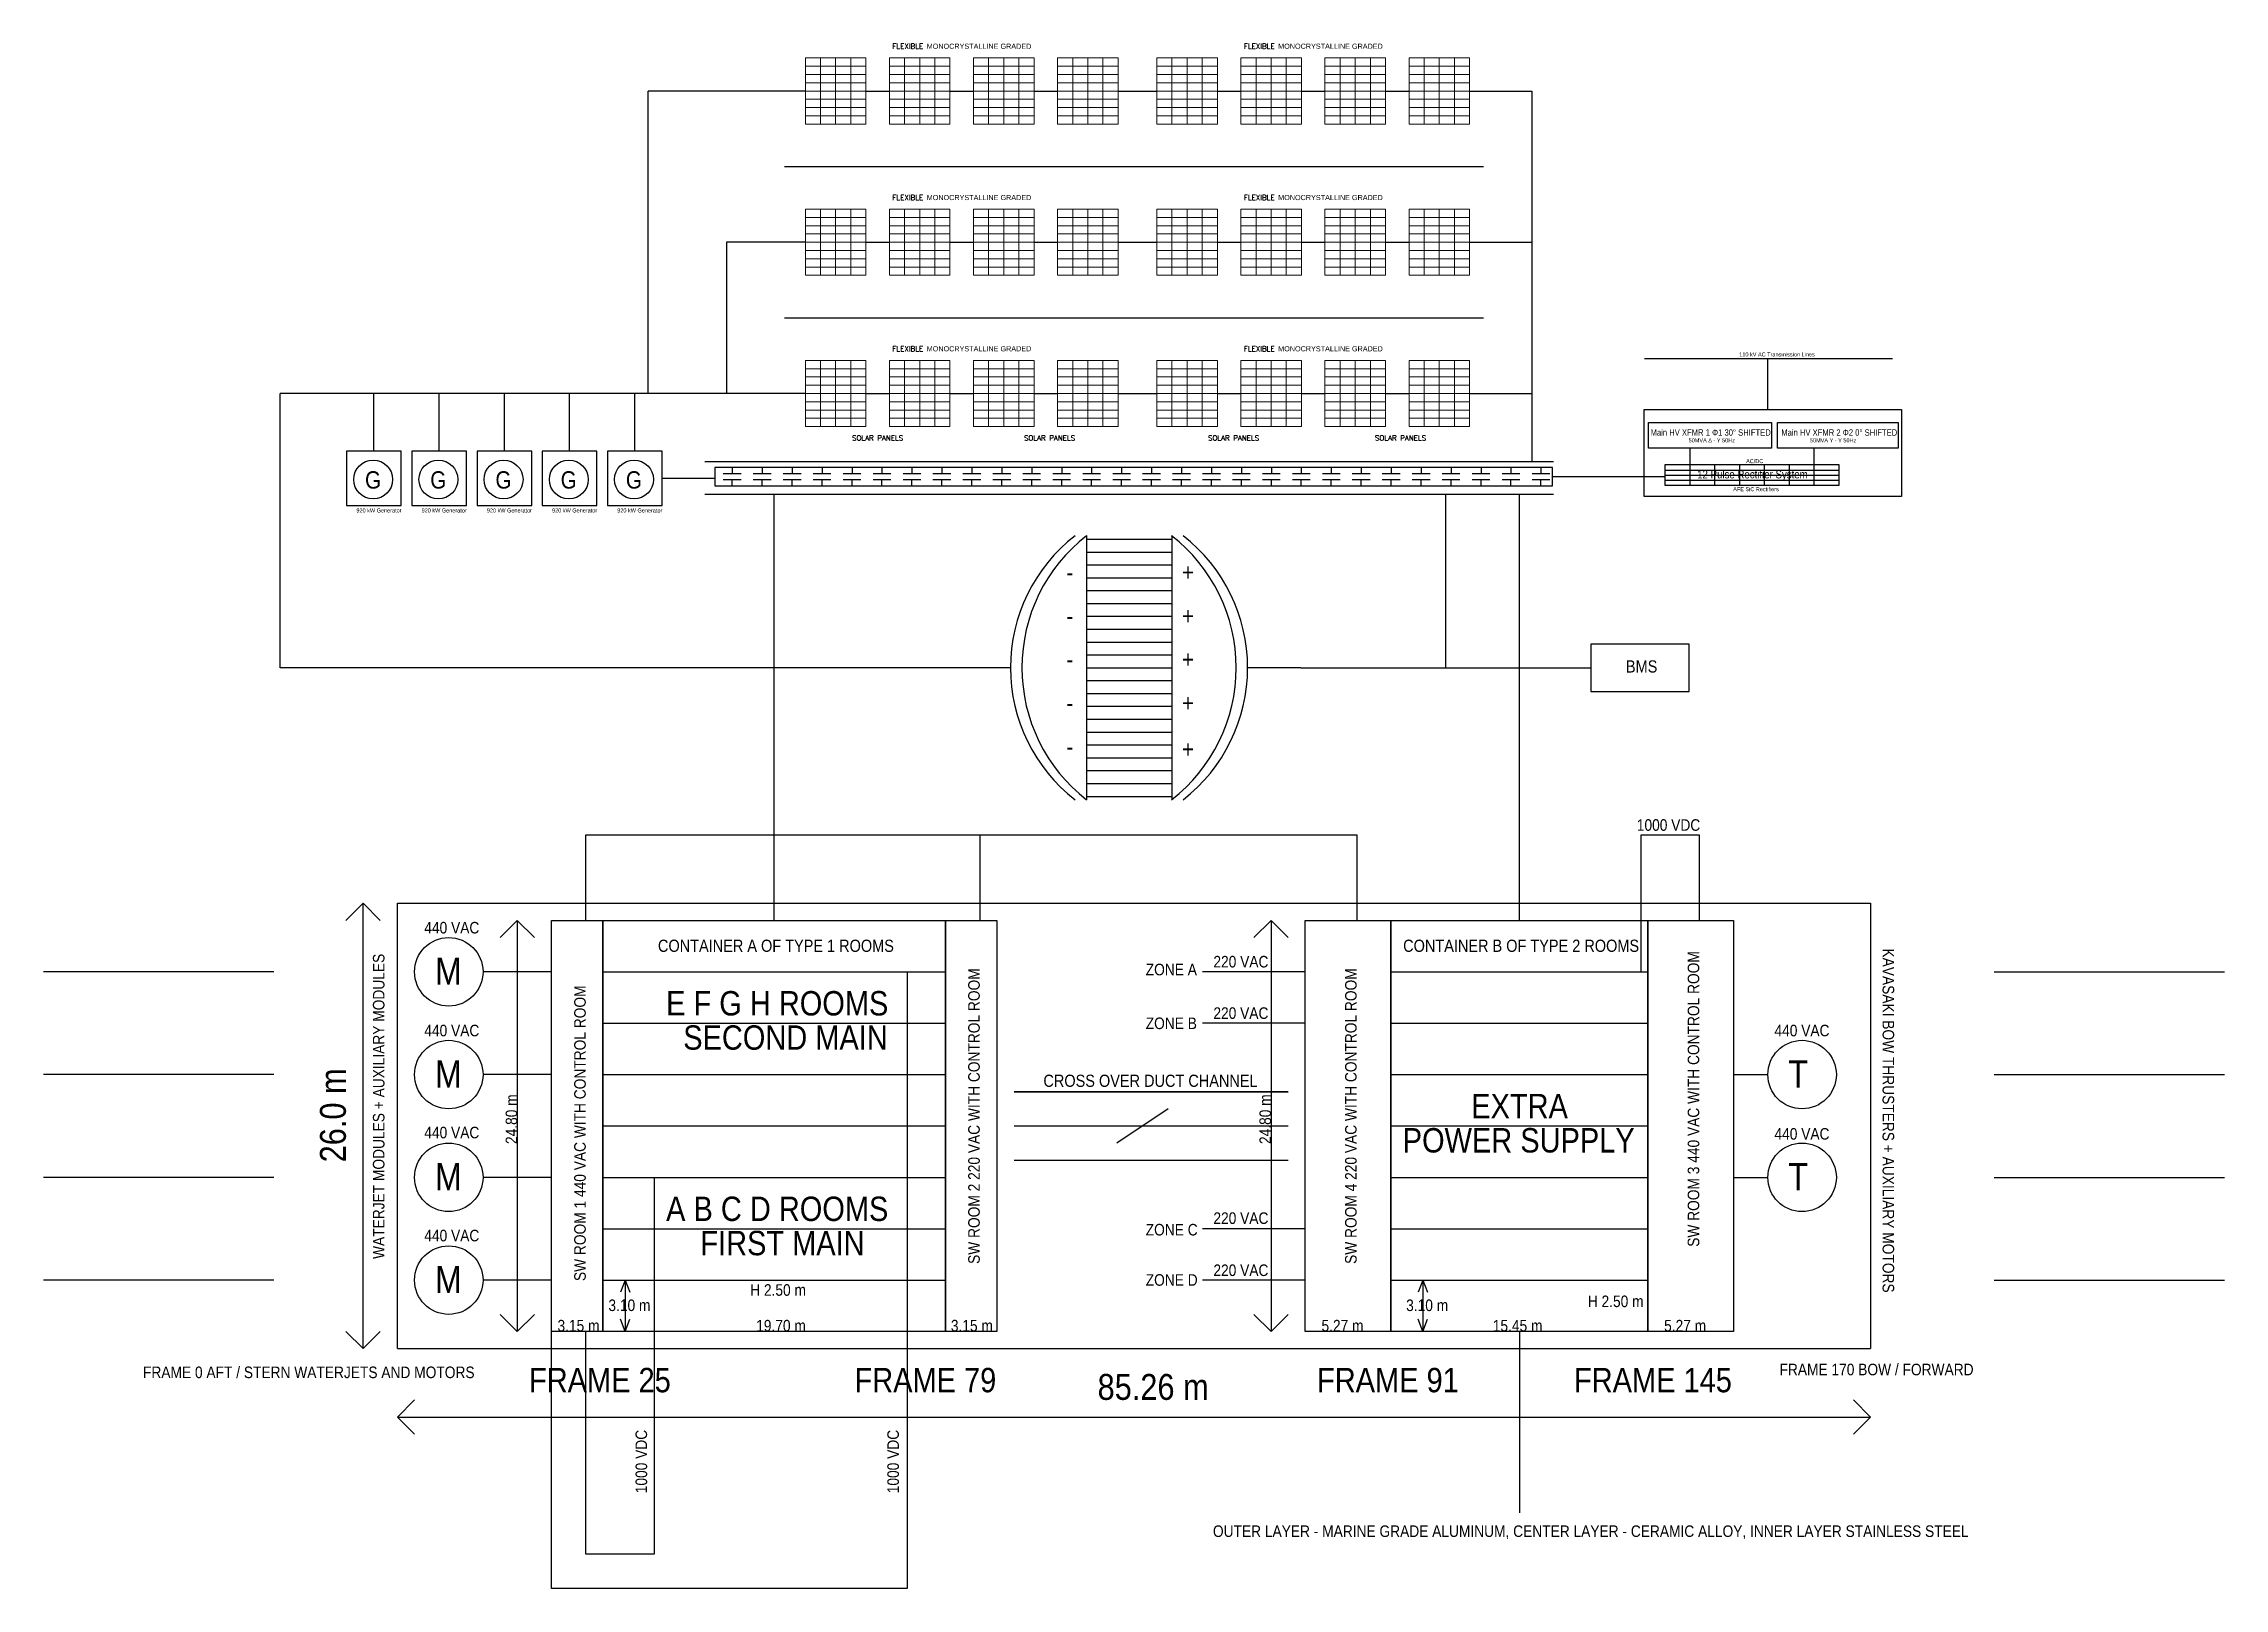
# Model space of a CAD drawing. Header units: millimetres. Extents: x -2067 to 3025, y -1877 to 1731.
import ezdxf

# ---------------------------------------------------------------- set-up
doc = ezdxf.new("R2010")
doc.units = ezdxf.units.MM
doc.header["$LTSCALE"] = 50
doc.layers.add('02_Electrical', color=150, linetype='Continuous', lineweight=9)
doc.layers.add('DIMENSIONS', color=8, linetype='Continuous')
doc.layers.add('ROOMS', color=5, linetype='Continuous')
doc.styles.add('ELECTRICAL_GENERAL', font='arial.ttf', dxfattribs={"width": 0.85})
doc.styles.get("Standard").update_dxf_attribs({"font": 'ROMANS'})

msp = doc.modelspace()

# ---------------------------------------------------------------- linework, layer by layer
at = {"color": 2, "linetype": 'Continuous', "lineweight": -3}
for p, q in [((-288.7, 1620.2), (-656, 1620.2)), ((-656, 913.7), (-656, 1620.2)), ((-147.3, 1620.2), (-92.4, 1620.2)), ((49, 1620.2), (103.9, 1620.2)), ((245.3, 1620.2), (300.2, 1620.2)), ((441.6, 1620.2), (532, 1620.2)), ((673.4, 1620.2), (728.3, 1620.2)), ((869.7, 1620.2), (924.6, 1620.2)), ((1066, 1620.2), (1120.9, 1620.2)), ((1262.3, 1620.2), (1408, 1620.2)), ((1408, 1620.2), (1408, 755.3)), ((-288.7, 1267), (-472.4, 1267)), ((-472.4, 1267), (-472.4, 913.7)), ((-147.3, 1267), (-92.4, 1267)), ((49, 1267), (103.9, 1267)), ((245.3, 1267), (300.2, 1267)), ((441.6, 1267), (532, 1267)), ((673.4, 1267), (728.3, 1267)), ((869.7, 1267), (924.6, 1267)), ((1066, 1267), (1120.9, 1267)), ((1262.3, 1267), (1408, 1267)), ((-288.7, 913.7), (-1515.1, 913.7)), ((-1515.1, 273.3), (-1515.1, 913.7)), ((-1295.9, 779), (-1295.9, 913.7)), ((-1143.7, 779), (-1143.7, 913.7)), ((-991.4, 779), (-991.4, 913.7)), ((-839.1, 779), (-839.1, 913.7)), ((-686.9, 779), (-686.9, 913.7)), ((-147.3, 913.7), (-92.4, 913.7)), ((49, 913.7), (103.9, 913.7)), ((245.3, 913.7), (300.2, 913.7)), ((441.6, 913.7), (532, 913.7)), ((673.4, 913.7), (728.3, 913.7)), ((869.7, 913.7), (924.6, 913.7)), ((1066, 913.7), (1120.9, 913.7)), ((1262.3, 913.7), (1408, 913.7)), ((66.4, 273.3), (-1515.1, 273.3)), ((-801.3, -316.8), (-801.3, -116.8)), ((-801.3, -116.8), (998.7, -116.8)), ((118.7, -116.8), (118.7, -316.8)), ((998.7, -116.8), (998.7, -316.8)), ((1662.9, -436.8), (1662.9, -116.8)), ((1662.9, -116.8), (1798.7, -116.8)), ((1798.7, -116.8), (1798.7, -316.8)), ((-50.9, -436.8), (-50.9, -1876.8)), ((198.7, -796.8), (838.7, -796.8)), ((-641.9, -916.8), (-641.9, -1796.8)), ((-881.3, -1876.8), (-881.3, -1276.8)), ((-801.3, -1796.8), (-801.3, -1276.8)), ((-641.9, -1796.8), (-801.3, -1796.8)), ((-50.9, -1876.8), (-881.3, -1876.8))]:
    msp.add_line(p, q, dxfattribs=at)
at = {"color": 4, "linetype": 'Continuous', "lineweight": -3}
for p, q in [((-337.5, 1443.6), (1295, 1443.6)), ((-337.5, 1090.4), (1295, 1090.4)), ((367.8, 581.8), (367.8, -35.1)), ((566.7, 581.8), (566.7, -35.1)), ((190.4, 273.3), (66.4, 273.3)), ((868.1, 273.3), (744.1, 273.3)), ((-1529.6, -436.8), (-2067.3, -436.8)), ((2487, -436.8), (3024.7, -436.8)), ((-1529.6, -676.8), (-2067.3, -676.8)), ((2487, -676.8), (3024.7, -676.8)), ((558.7, -756.8), (438.7, -836.8)), ((198.7, -876.8), (838.7, -876.8)), ((-1529.6, -916.8), (-2067.3, -916.8)), ((2487, -916.8), (3024.7, -916.8)), ((-1529.6, -1156.8), (-2067.3, -1156.8)), ((2487, -1156.8), (3024.7, -1156.8))]:
    msp.add_line(p, q, dxfattribs=at)
at = {"color": 1, "linetype": 'Continuous', "lineweight": -3}
for p, q in [((1671.1, 995.4), (2249.9, 995.4)), ((1957.8, 995.4), (1957.8, 876.8)), ((1776.3, 786.4), (1776.3, 747)), ((2066.4, 786.4), (2066.4, 747)), ((-623, 715.8), (-499.7, 715.8)), ((1455.7, 719.9), (1718.2, 719.9)), ((1718.2, 734.8), (2124.9, 734.8)), ((1718.2, 723.2), (2124.9, 723.2)), ((1776.3, 747), (1776.3, 699.4)), ((1834.3, 747), (1834.3, 699.4)), ((1892.3, 747), (1892.3, 699.4)), ((1950.4, 747), (1950.4, 699.4)), ((2008.4, 747), (2008.4, 699.4)), ((2066.4, 747), (2066.4, 699.4)), ((1206.7, 273.3), (1206.7, 679)), ((1718.2, 711.6), (2124.9, 711.6)), ((868.1, 273.3), (1545.3, 273.3)), ((-1241.3, -1316.8), (-1241.3, -276.8)), ((-1241.3, -276.8), (2198.7, -276.8)), ((2198.7, -276.8), (2198.7, -1316.8)), ((-761.3, -316.8), (-761.3, -1276.8)), ((878.7, -436.8), (638.7, -436.8)), ((878.7, -556.8), (638.7, -556.8)), ((-761.3, -796.8), (38.7, -796.8)), ((878.7, -1036.8), (638.7, -1036.8)), ((878.7, -1156.8), (638.7, -1156.8)), ((-1241.3, -1316.8), (2198.7, -1316.8))]:
    msp.add_line(p, q, dxfattribs=at)
at = {"color": 5, "linetype": 'Continuous', "lineweight": -3}
for p, q in [((-523.7, 755.3), (1458.1, 755.3)), ((-480.2, 727.1), (-438.7, 727.1)), ((-480.2, 713.2), (-438.7, 713.2)), ((-459.5, 741.3), (-459.5, 727.1)), ((-459.5, 698.4), (-459.5, 713.2)), ((-410.3, 727.1), (-368.7, 727.1)), ((-410.3, 713.2), (-368.7, 713.2)), ((-389.5, 741.3), (-389.5, 727.1)), ((-389.5, 698.4), (-389.5, 713.2)), ((-340.4, 727.1), (-298.8, 727.1)), ((-340.4, 713.2), (-298.8, 713.2)), ((-319.6, 741.3), (-319.6, 727.1)), ((-319.6, 698.4), (-319.6, 713.2)), ((-270.4, 727.1), (-228.9, 727.1)), ((-270.4, 713.2), (-228.9, 713.2)), ((-249.6, 741.3), (-249.6, 727.1)), ((-249.6, 698.4), (-249.6, 713.2)), ((-200.5, 727.1), (-158.9, 727.1)), ((-200.5, 713.2), (-158.9, 713.2)), ((-179.7, 741.3), (-179.7, 727.1)), ((-179.7, 698.4), (-179.7, 713.2)), ((-130.5, 727.1), (-89, 727.1)), ((-130.5, 713.2), (-89, 713.2)), ((-109.8, 741.3), (-109.8, 727.1)), ((-109.8, 698.4), (-109.8, 713.2)), ((-60.6, 727.1), (-19, 727.1)), ((-60.6, 713.2), (-19, 713.2)), ((-39.8, 741.3), (-39.8, 727.1)), ((-39.8, 698.4), (-39.8, 713.2)), ((9.3, 727.1), (50.9, 727.1)), ((9.3, 713.2), (50.9, 713.2)), ((30.1, 741.3), (30.1, 727.1)), ((30.1, 698.4), (30.1, 713.2)), ((79.3, 727.1), (120.8, 727.1)), ((79.3, 713.2), (120.8, 713.2)), ((100.1, 741.3), (100.1, 727.1)), ((100.1, 698.4), (100.1, 713.2)), ((149.2, 727.1), (190.8, 727.1)), ((149.2, 713.2), (190.8, 713.2)), ((170, 741.3), (170, 727.1)), ((170, 698.4), (170, 713.2)), ((219.2, 727.1), (260.7, 727.1)), ((219.2, 713.2), (260.7, 713.2)), ((239.9, 741.3), (239.9, 727.1)), ((239.9, 698.4), (239.9, 713.2)), ((289.1, 727.1), (330.7, 727.1)), ((289.1, 713.2), (330.7, 713.2)), ((309.9, 741.3), (309.9, 727.1)), ((309.9, 698.4), (309.9, 713.2)), ((359, 727.1), (400.6, 727.1)), ((359, 713.2), (400.6, 713.2)), ((379.8, 741.3), (379.8, 727.1)), ((379.8, 698.4), (379.8, 713.2)), ((429, 727.1), (470.5, 727.1)), ((429, 713.2), (470.5, 713.2)), ((449.8, 741.3), (449.8, 727.1)), ((449.8, 698.4), (449.8, 713.2)), ((498.9, 727.1), (540.5, 727.1)), ((498.9, 713.2), (540.5, 713.2)), ((519.7, 741.3), (519.7, 727.1)), ((519.7, 698.4), (519.7, 713.2)), ((568.9, 727.1), (610.4, 727.1)), ((568.9, 713.2), (610.4, 713.2)), ((589.6, 741.3), (589.6, 727.1)), ((589.6, 698.4), (589.6, 713.2)), ((638.8, 727.1), (680.4, 727.1)), ((638.8, 713.2), (680.4, 713.2)), ((659.6, 741.3), (659.6, 727.1)), ((659.6, 698.4), (659.6, 713.2)), ((708.7, 727.1), (750.3, 727.1)), ((708.7, 713.2), (750.3, 713.2)), ((729.5, 741.3), (729.5, 727.1)), ((729.5, 698.4), (729.5, 713.2)), ((778.7, 727.1), (820.2, 727.1)), ((778.7, 713.2), (820.2, 713.2)), ((799.5, 741.3), (799.5, 727.1)), ((799.5, 698.4), (799.5, 713.2)), ((848.6, 727.1), (890.2, 727.1)), ((848.6, 713.2), (890.2, 713.2)), ((869.4, 741.3), (869.4, 727.1)), ((869.4, 698.4), (869.4, 713.2)), ((918.6, 727.1), (960.1, 727.1)), ((918.6, 713.2), (960.1, 713.2)), ((939.3, 741.3), (939.3, 727.1)), ((939.3, 698.4), (939.3, 713.2)), ((988.5, 727.1), (1030.1, 727.1)), ((988.5, 713.2), (1030.1, 713.2)), ((1009.3, 741.3), (1009.3, 727.1)), ((1009.3, 698.4), (1009.3, 713.2)), ((1058.4, 727.1), (1100, 727.1)), ((1058.4, 713.2), (1100, 713.2)), ((1079.2, 741.3), (1079.2, 727.1)), ((1079.2, 698.4), (1079.2, 713.2)), ((1128.4, 727.1), (1169.9, 727.1)), ((1128.4, 713.2), (1169.9, 713.2)), ((1149.2, 741.3), (1149.2, 727.1)), ((1149.2, 698.4), (1149.2, 713.2)), ((1198.3, 727.1), (1239.9, 727.1)), ((1198.3, 713.2), (1239.9, 713.2)), ((1219.1, 741.3), (1219.1, 727.1)), ((1219.1, 698.4), (1219.1, 713.2)), ((1268.3, 727.1), (1309.8, 727.1)), ((1268.3, 713.2), (1309.8, 713.2)), ((1289, 741.3), (1289, 727.1)), ((1289, 698.4), (1289, 713.2)), ((1338.2, 727.1), (1379.8, 727.1)), ((1338.2, 713.2), (1379.8, 713.2)), ((1359, 741.3), (1359, 727.1)), ((1359, 698.4), (1359, 713.2)), ((1408.1, 727.1), (1449.7, 727.1)), ((1408.1, 713.2), (1449.7, 713.2)), ((1428.9, 741.3), (1428.9, 727.1)), ((1428.9, 698.4), (1428.9, 713.2)), ((-523.7, 679), (1458.1, 679)), ((-361.3, -316.8), (-361.3, 679)), ((1378.7, -316.8), (1378.7, 679)), ((-761.3, -436.8), (38.7, -436.8)), ((-761.3, -556.8), (38.7, -556.8)), ((-761.3, -676.8), (38.7, -676.8)), ((-761.3, -916.8), (38.7, -916.8)), ((-761.3, -1036.8), (38.7, -1036.8)), ((-761.3, -1156.8), (38.7, -1156.8))]:
    msp.add_line(p, q, dxfattribs=at)
at = {"color": 7, "linetype": 'Continuous', "lineweight": -3}
for p, q in [((367.8, 573.7), (566.7, 573.7)), ((367.8, 543.6), (566.7, 543.6)), ((367.8, 513.6), (566.7, 513.6)), ((367.8, 483.6), (566.7, 483.6)), ((367.8, 453.5), (566.7, 453.5)), ((367.8, 423.5), (566.7, 423.5)), ((367.8, 393.5), (566.7, 393.5)), ((367.8, 363.4), (566.7, 363.4)), ((367.8, 333.4), (566.7, 333.4)), ((367.8, 303.4), (566.7, 303.4)), ((367.8, 273.3), (566.7, 273.3)), ((367.8, 243.3), (566.7, 243.3)), ((367.8, 213.3), (566.7, 213.3)), ((367.8, 183.2), (566.7, 183.2)), ((367.8, 153.2), (566.7, 153.2)), ((367.8, 123.2), (566.7, 123.2)), ((367.8, 93.1), (566.7, 93.1)), ((367.8, 63.1), (566.7, 63.1)), ((367.8, 33.1), (566.7, 33.1)), ((367.8, 3), (566.7, 3)), ((367.8, -27), (566.7, -27))]:
    msp.add_line(p, q, dxfattribs=at)
at = {"color": 8, "linetype": 'Continuous', "lineweight": -3}
for p, q in [((-1321.3, -276.8), (-1361.3, -316.8)), ((-1321.3, -1316.8), (-1321.3, -276.8)), ((-1321.3, -276.8), (-1281.3, -316.8)), ((-961.3, -316.8), (-1001.3, -356.8)), ((-961.3, -316.8), (-961.3, -1276.8)), ((-961.3, -316.8), (-921.3, -356.8)), ((798.7, -316.8), (758.7, -356.8)), ((798.7, -316.8), (838.7, -356.8)), ((798.7, -316.8), (798.7, -1276.8)), ((-709.2, -1156.8), (-720.4, -1185.3)), ((-709.2, -1156.8), (-709.2, -1276.8)), ((-709.2, -1156.8), (-698.8, -1185.3)), ((-961.3, -1276.8), (-1001.3, -1236.8)), ((-961.3, -1276.8), (-921.3, -1236.8)), ((-709.2, -1276.8), (-720.4, -1248.3)), ((-709.2, -1276.8), (-698.8, -1248.3)), ((798.7, -1276.8), (758.7, -1236.8)), ((798.7, -1276.8), (838.7, -1236.8)), ((-1321.3, -1316.8), (-1361.3, -1276.8)), ((-1321.3, -1316.8), (-1281.3, -1276.8)), ((-1241.3, -1476.8), (-1201.3, -1436.8)), ((2198.7, -1476.8), (2158.7, -1436.8)), ((-1241.3, -1476.8), (2198.7, -1476.8)), ((-1241.3, -1476.8), (-1201.3, -1516.8)), ((2198.7, -1476.8), (2158.7, -1516.8))]:
    msp.add_line(p, q, dxfattribs=at)
at = {"color": 3, "linetype": 'Continuous', "lineweight": -3}
for p, q in [((-881.3, -436.8), (-1041.3, -436.8)), ((-881.3, -676.8), (-1041.3, -676.8)), ((1878.7, -676.8), (1958.7, -676.8)), ((-881.3, -916.8), (-1041.3, -916.8)), ((1878.7, -916.8), (1958.7, -916.8)), ((-881.3, -1156.8), (-1041.3, -1156.8))]:
    msp.add_line(p, q, dxfattribs=at)
at = {"color": 6, "linetype": 'Continuous', "lineweight": -3}
msp.add_line((1378.7, -1276.8), (1378.7, -1700.4), dxfattribs=at)
at = {"color": 1, "linetype": 'Continuous', "lineweight": -3}
for points in [[(1669.7, 876.8), (2271, 876.8), (2271, 673.2), (1669.7, 673.2)], [(1680.3, 846.4), (1967.5, 846.4), (1967.5, 786.4), (1680.3, 786.4)], [(1981.4, 846.4), (2263, 846.4), (2263, 786.4), (1981.4, 786.4)], [(-1359.8, 779), (-1359.8, 652.6), (-1232.1, 652.6), (-1232.1, 779)], [(-1207.5, 779), (-1207.5, 652.6), (-1079.8, 652.6), (-1079.8, 779)], [(-1055.3, 779), (-1055.3, 652.6), (-927.6, 652.6), (-927.6, 779)], [(-903, 779), (-903, 652.6), (-775.3, 652.6), (-775.3, 779)], [(-750.7, 779), (-750.7, 652.6), (-623, 652.6), (-623, 779)], [(1718.2, 747), (1718.2, 699.4), (2124.9, 699.4), (2124.9, 747)], [(1545.3, 328.5), (1545.3, 218.1), (1775.4, 218.1), (1775.4, 328.5)], [(-881.3, -316.8), (-761.3, -316.8), (-761.3, -1276.8), (-881.3, -1276.8)], [(-761.3, -316.8), (38.7, -316.8), (38.7, -1276.8), (-761.3, -1276.8)], [(38.7, -316.8), (158.7, -316.8), (158.7, -1276.8), (38.7, -1276.8)], [(878.7, -316.8), (1078.7, -316.8), (1078.7, -1276.8), (878.7, -1276.8)], [(1078.7, -316.8), (1678.7, -316.8), (1678.7, -1276.8), (1078.7, -1276.8)], [(1678.7, -316.8), (1878.7, -316.8), (1878.7, -1276.8), (1678.7, -1276.8)]]:
    msp.add_lwpolyline(points, close=True, dxfattribs=at)
at = {"color": 5, "linetype": 'Continuous', "lineweight": -3}
msp.add_lwpolyline([(-499.7, 741.3), (-499.7, 698.4), (1455.7, 698.4), (1455.7, 741.3)], close=True, dxfattribs=at)
at = {"color": 6, "linetype": 'Continuous', "lineweight": -3}
for points in [[(-881.3, -316.8), (158.7, -316.8), (158.7, -1276.8), (-881.3, -1276.8)], [(878.7, -316.8), (1878.7, -316.8), (1878.7, -1276.8), (878.7, -1276.8)]]:
    msp.add_lwpolyline(points, close=True, dxfattribs=at)
at = {"color": 4, "linetype": 'Continuous', "lineweight": -3}
msp.add_lwpolyline([(198.7, -716.8), (838.7, -716.8), (838.7, -716.8), (198.7, -716.8)], close=True, dxfattribs=at)
at = {"color": 1, "linetype": 'Continuous', "lineweight": -3}
for centre in [(-1297.8, 713), (-1145.5, 713), (-993.3, 713), (-841, 713), (-688.7, 713)]:
    msp.add_circle(centre, 45.4, dxfattribs=at)
at = {"color": 3, "linetype": 'Continuous', "lineweight": -3}
for centre in [(-1121.3, -436.8), (-1121.3, -676.8), (2038.7, -676.8), (-1121.3, -916.8), (2038.7, -916.8), (-1121.3, -1156.8)]:
    msp.add_circle(centre, 80, dxfattribs=at)
at = {"color": 5, "linetype": 'Continuous', "lineweight": -3}
for centre, start, end in [((581.3, 273.3), 127.9161, 232.0839), ((353.1, 273.3), 307.9161, 52.0839)]:
    msp.add_arc(centre, 390.9, start, end, dxfattribs=at)
at = {"color": 4, "linetype": 'Continuous', "lineweight": -3}
for centre, start, end in [((608, 273.3), 127.9161, 232.0839), ((326.4, 273.3), 307.9161, 52.0839)]:
    msp.add_arc(centre, 390.9, start, end, dxfattribs=at)
at = {"layer": '02_Electrical'}
for p, q in [((-253.4, 1697.4), (-253.4, 1543)), ((-218, 1697.4), (-218, 1543)), ((-182.7, 1697.4), (-182.7, 1543)), ((-57, 1697.4), (-57, 1543)), ((-21.7, 1697.4), (-21.7, 1543)), ((13.7, 1697.4), (13.7, 1543)), ((139.3, 1697.4), (139.3, 1543)), ((174.6, 1697.4), (174.6, 1543)), ((210, 1697.4), (210, 1543)), ((335.6, 1697.4), (335.6, 1543)), ((370.9, 1697.4), (370.9, 1543)), ((406.3, 1697.4), (406.3, 1543)), ((567.3, 1697.4), (567.3, 1543)), ((602.7, 1697.4), (602.7, 1543)), ((638, 1697.4), (638, 1543)), ((763.6, 1697.4), (763.6, 1543)), ((799, 1697.4), (799, 1543)), ((834.3, 1697.4), (834.3, 1543)), ((960, 1697.4), (960, 1543)), ((995.3, 1697.4), (995.3, 1543)), ((1030.7, 1697.4), (1030.7, 1543)), ((1156.3, 1697.4), (1156.3, 1543)), ((1191.6, 1697.4), (1191.6, 1543)), ((1227, 1697.4), (1227, 1543)), ((-147.3, 1678.1), (-288.7, 1678.1)), ((-147.3, 1658.8), (-288.7, 1658.8)), ((-147.3, 1639.5), (-288.7, 1639.5)), ((49, 1678.1), (-92.4, 1678.1)), ((49, 1658.8), (-92.4, 1658.8)), ((49, 1639.5), (-92.4, 1639.5)), ((245.3, 1678.1), (103.9, 1678.1)), ((245.3, 1658.8), (103.9, 1658.8)), ((245.3, 1639.5), (103.9, 1639.5)), ((441.6, 1678.1), (300.2, 1678.1)), ((441.6, 1658.8), (300.2, 1658.8)), ((441.6, 1639.5), (300.2, 1639.5)), ((673.4, 1678.1), (532, 1678.1)), ((673.4, 1658.8), (532, 1658.8)), ((673.4, 1639.5), (532, 1639.5)), ((869.7, 1678.1), (728.3, 1678.1)), ((869.7, 1658.8), (728.3, 1658.8)), ((869.7, 1639.5), (728.3, 1639.5)), ((1066, 1678.1), (924.6, 1678.1)), ((1066, 1658.8), (924.6, 1658.8)), ((1066, 1639.5), (924.6, 1639.5)), ((1262.3, 1678.1), (1120.9, 1678.1)), ((1262.3, 1658.8), (1120.9, 1658.8)), ((1262.3, 1639.5), (1120.9, 1639.5)), ((-147.3, 1620.2), (-288.7, 1620.2)), ((-147.3, 1600.9), (-288.7, 1600.9)), ((-147.3, 1581.6), (-288.7, 1581.6)), ((49, 1620.2), (-92.4, 1620.2)), ((49, 1600.9), (-92.4, 1600.9)), ((49, 1581.6), (-92.4, 1581.6)), ((245.3, 1620.2), (103.9, 1620.2)), ((245.3, 1600.9), (103.9, 1600.9)), ((245.3, 1581.6), (103.9, 1581.6)), ((441.6, 1620.2), (300.2, 1620.2)), ((441.6, 1600.9), (300.2, 1600.9)), ((441.6, 1581.6), (300.2, 1581.6)), ((673.4, 1620.2), (532, 1620.2)), ((673.4, 1600.9), (532, 1600.9)), ((673.4, 1581.6), (532, 1581.6)), ((869.7, 1620.2), (728.3, 1620.2)), ((869.7, 1600.9), (728.3, 1600.9)), ((869.7, 1581.6), (728.3, 1581.6)), ((1066, 1620.2), (924.6, 1620.2)), ((1066, 1600.9), (924.6, 1600.9)), ((1066, 1581.6), (924.6, 1581.6)), ((1262.3, 1620.2), (1120.9, 1620.2)), ((1262.3, 1600.9), (1120.9, 1600.9)), ((1262.3, 1581.6), (1120.9, 1581.6)), ((-147.3, 1562.3), (-288.7, 1562.3)), ((49, 1562.3), (-92.4, 1562.3)), ((245.3, 1562.3), (103.9, 1562.3)), ((441.6, 1562.3), (300.2, 1562.3)), ((673.4, 1562.3), (532, 1562.3)), ((869.7, 1562.3), (728.3, 1562.3)), ((1066, 1562.3), (924.6, 1562.3)), ((1262.3, 1562.3), (1120.9, 1562.3)), ((-147.3, 1324.9), (-288.7, 1324.9)), ((-253.4, 1344.2), (-253.4, 1189.8)), ((-218, 1344.2), (-218, 1189.8)), ((-182.7, 1344.2), (-182.7, 1189.8)), ((49, 1324.9), (-92.4, 1324.9)), ((-57, 1344.2), (-57, 1189.8)), ((-21.7, 1344.2), (-21.7, 1189.8)), ((13.7, 1344.2), (13.7, 1189.8)), ((245.3, 1324.9), (103.9, 1324.9)), ((139.3, 1344.2), (139.3, 1189.8)), ((174.6, 1344.2), (174.6, 1189.8)), ((210, 1344.2), (210, 1189.8)), ((441.6, 1324.9), (300.2, 1324.9)), ((335.6, 1344.2), (335.6, 1189.8)), ((370.9, 1344.2), (370.9, 1189.8)), ((406.3, 1344.2), (406.3, 1189.8)), ((673.4, 1324.9), (532, 1324.9)), ((567.3, 1344.2), (567.3, 1189.8)), ((602.7, 1344.2), (602.7, 1189.8)), ((638, 1344.2), (638, 1189.8)), ((869.7, 1324.9), (728.3, 1324.9)), ((763.6, 1344.2), (763.6, 1189.8)), ((799, 1344.2), (799, 1189.8)), ((834.3, 1344.2), (834.3, 1189.8)), ((1066, 1324.9), (924.6, 1324.9)), ((960, 1344.2), (960, 1189.8)), ((995.3, 1344.2), (995.3, 1189.8)), ((1030.7, 1344.2), (1030.7, 1189.8)), ((1262.3, 1324.9), (1120.9, 1324.9)), ((1156.3, 1344.2), (1156.3, 1189.8)), ((1191.6, 1344.2), (1191.6, 1189.8)), ((1227, 1344.2), (1227, 1189.8)), ((-147.3, 1305.6), (-288.7, 1305.6)), ((-147.3, 1286.3), (-288.7, 1286.3)), ((49, 1305.6), (-92.4, 1305.6)), ((49, 1286.3), (-92.4, 1286.3)), ((245.3, 1305.6), (103.9, 1305.6)), ((245.3, 1286.3), (103.9, 1286.3)), ((441.6, 1305.6), (300.2, 1305.6)), ((441.6, 1286.3), (300.2, 1286.3)), ((673.4, 1305.6), (532, 1305.6)), ((673.4, 1286.3), (532, 1286.3)), ((869.7, 1305.6), (728.3, 1305.6)), ((869.7, 1286.3), (728.3, 1286.3)), ((1066, 1305.6), (924.6, 1305.6)), ((1066, 1286.3), (924.6, 1286.3)), ((1262.3, 1305.6), (1120.9, 1305.6)), ((1262.3, 1286.3), (1120.9, 1286.3)), ((-147.3, 1267), (-288.7, 1267)), ((-147.3, 1247.7), (-288.7, 1247.7)), ((-147.3, 1228.4), (-288.7, 1228.4)), ((49, 1267), (-92.4, 1267)), ((49, 1247.7), (-92.4, 1247.7)), ((49, 1228.4), (-92.4, 1228.4)), ((245.3, 1267), (103.9, 1267)), ((245.3, 1247.7), (103.9, 1247.7)), ((245.3, 1228.4), (103.9, 1228.4)), ((441.6, 1267), (300.2, 1267)), ((441.6, 1247.7), (300.2, 1247.7)), ((441.6, 1228.4), (300.2, 1228.4)), ((673.4, 1267), (532, 1267)), ((673.4, 1247.7), (532, 1247.7)), ((673.4, 1228.4), (532, 1228.4)), ((869.7, 1267), (728.3, 1267)), ((869.7, 1247.7), (728.3, 1247.7)), ((869.7, 1228.4), (728.3, 1228.4)), ((1066, 1267), (924.6, 1267)), ((1066, 1247.7), (924.6, 1247.7)), ((1066, 1228.4), (924.6, 1228.4)), ((1262.3, 1267), (1120.9, 1267)), ((1262.3, 1247.7), (1120.9, 1247.7)), ((1262.3, 1228.4), (1120.9, 1228.4)), ((-147.3, 1209.1), (-288.7, 1209.1)), ((49, 1209.1), (-92.4, 1209.1)), ((245.3, 1209.1), (103.9, 1209.1)), ((441.6, 1209.1), (300.2, 1209.1)), ((673.4, 1209.1), (532, 1209.1)), ((869.7, 1209.1), (728.3, 1209.1)), ((1066, 1209.1), (924.6, 1209.1)), ((1262.3, 1209.1), (1120.9, 1209.1)), ((-147.3, 971.7), (-288.7, 971.7)), ((-253.4, 991), (-253.4, 836.5)), ((-218, 991), (-218, 836.5)), ((-182.7, 991), (-182.7, 836.5)), ((49, 971.7), (-92.4, 971.7)), ((-57, 991), (-57, 836.5)), ((-21.7, 991), (-21.7, 836.5)), ((13.7, 991), (13.7, 836.5)), ((245.3, 971.7), (103.9, 971.7)), ((139.3, 991), (139.3, 836.5)), ((174.6, 991), (174.6, 836.5)), ((210, 991), (210, 836.5)), ((441.6, 971.7), (300.2, 971.7)), ((335.6, 991), (335.6, 836.5)), ((370.9, 991), (370.9, 836.5)), ((406.3, 991), (406.3, 836.5)), ((673.4, 971.7), (532, 971.7)), ((567.3, 991), (567.3, 836.5)), ((602.7, 991), (602.7, 836.5)), ((638, 991), (638, 836.5)), ((869.7, 971.7), (728.3, 971.7)), ((763.6, 991), (763.6, 836.5)), ((799, 991), (799, 836.5)), ((834.3, 991), (834.3, 836.5)), ((1066, 971.7), (924.6, 971.7)), ((960, 991), (960, 836.5)), ((995.3, 991), (995.3, 836.5)), ((1030.7, 991), (1030.7, 836.5)), ((1262.3, 971.7), (1120.9, 971.7)), ((1156.3, 991), (1156.3, 836.5)), ((1191.6, 991), (1191.6, 836.5)), ((1227, 991), (1227, 836.5)), ((-147.3, 952.4), (-288.7, 952.4)), ((-147.3, 933.1), (-288.7, 933.1)), ((49, 952.4), (-92.4, 952.4)), ((49, 933.1), (-92.4, 933.1)), ((245.3, 952.4), (103.9, 952.4)), ((245.3, 933.1), (103.9, 933.1)), ((441.6, 952.4), (300.2, 952.4)), ((441.6, 933.1), (300.2, 933.1)), ((673.4, 952.4), (532, 952.4)), ((673.4, 933.1), (532, 933.1)), ((869.7, 952.4), (728.3, 952.4)), ((869.7, 933.1), (728.3, 933.1)), ((1066, 952.4), (924.6, 952.4)), ((1066, 933.1), (924.6, 933.1)), ((1262.3, 952.4), (1120.9, 952.4)), ((1262.3, 933.1), (1120.9, 933.1)), ((-147.3, 913.7), (-288.7, 913.7)), ((-147.3, 894.4), (-288.7, 894.4)), ((-147.3, 875.1), (-288.7, 875.1)), ((49, 913.7), (-92.4, 913.7)), ((49, 894.4), (-92.4, 894.4)), ((49, 875.1), (-92.4, 875.1)), ((245.3, 913.7), (103.9, 913.7)), ((245.3, 894.4), (103.9, 894.4)), ((245.3, 875.1), (103.9, 875.1)), ((441.6, 913.7), (300.2, 913.7)), ((441.6, 894.4), (300.2, 894.4)), ((441.6, 875.1), (300.2, 875.1)), ((673.4, 913.7), (532, 913.7)), ((673.4, 894.4), (532, 894.4)), ((673.4, 875.1), (532, 875.1)), ((869.7, 913.7), (728.3, 913.7)), ((869.7, 894.4), (728.3, 894.4)), ((869.7, 875.1), (728.3, 875.1)), ((1066, 913.7), (924.6, 913.7)), ((1066, 894.4), (924.6, 894.4)), ((1066, 875.1), (924.6, 875.1)), ((1262.3, 913.7), (1120.9, 913.7)), ((1262.3, 894.4), (1120.9, 894.4)), ((1262.3, 875.1), (1120.9, 875.1)), ((-147.3, 855.8), (-288.7, 855.8)), ((49, 855.8), (-92.4, 855.8)), ((245.3, 855.8), (103.9, 855.8)), ((441.6, 855.8), (300.2, 855.8)), ((673.4, 855.8), (532, 855.8)), ((869.7, 855.8), (728.3, 855.8)), ((1066, 855.8), (924.6, 855.8)), ((1262.3, 855.8), (1120.9, 855.8))]:
    msp.add_line(p, q, dxfattribs=at)
for points in [[(-147.3, 1697.4), (-288.7, 1697.4), (-288.7, 1543), (-147.3, 1543)], [(49, 1697.4), (-92.4, 1697.4), (-92.4, 1543), (49, 1543)], [(245.3, 1697.4), (103.9, 1697.4), (103.9, 1543), (245.3, 1543)], [(441.6, 1697.4), (300.2, 1697.4), (300.2, 1543), (441.6, 1543)], [(673.4, 1697.4), (532, 1697.4), (532, 1543), (673.4, 1543)], [(869.7, 1697.4), (728.3, 1697.4), (728.3, 1543), (869.7, 1543)], [(1066, 1697.4), (924.6, 1697.4), (924.6, 1543), (1066, 1543)], [(1262.3, 1697.4), (1120.9, 1697.4), (1120.9, 1543), (1262.3, 1543)], [(-147.3, 1344.2), (-288.7, 1344.2), (-288.7, 1189.8), (-147.3, 1189.8)], [(49, 1344.2), (-92.4, 1344.2), (-92.4, 1189.8), (49, 1189.8)], [(245.3, 1344.2), (103.9, 1344.2), (103.9, 1189.8), (245.3, 1189.8)], [(441.6, 1344.2), (300.2, 1344.2), (300.2, 1189.8), (441.6, 1189.8)], [(673.4, 1344.2), (532, 1344.2), (532, 1189.8), (673.4, 1189.8)], [(869.7, 1344.2), (728.3, 1344.2), (728.3, 1189.8), (869.7, 1189.8)], [(1066, 1344.2), (924.6, 1344.2), (924.6, 1189.8), (1066, 1189.8)], [(1262.3, 1344.2), (1120.9, 1344.2), (1120.9, 1189.8), (1262.3, 1189.8)], [(-147.3, 991), (-288.7, 991), (-288.7, 836.5), (-147.3, 836.5)], [(49, 991), (-92.4, 991), (-92.4, 836.5), (49, 836.5)], [(245.3, 991), (103.9, 991), (103.9, 836.5), (245.3, 836.5)], [(441.6, 991), (300.2, 991), (300.2, 836.5), (441.6, 836.5)], [(673.4, 991), (532, 991), (532, 836.5), (673.4, 836.5)], [(869.7, 991), (728.3, 991), (728.3, 836.5), (869.7, 836.5)], [(1066, 991), (924.6, 991), (924.6, 836.5), (1066, 836.5)], [(1262.3, 991), (1120.9, 991), (1120.9, 836.5), (1262.3, 836.5)]]:
    msp.add_lwpolyline(points, close=True, dxfattribs=at)
at = {"layer": 'DIMENSIONS', "color": 8, "linetype": 'Continuous', "lineweight": -3}
for p, q in [((1153.5, -1156.8), (1142.3, -1185.3)), ((1153.5, -1156.8), (1163.9, -1185.3)), ((1153.5, -1156.8), (1153.5, -1276.8)), ((1153.5, -1276.8), (1142.3, -1248.3)), ((1153.5, -1276.8), (1163.9, -1248.3))]:
    msp.add_line(p, q, dxfattribs=at)
at = {"layer": 'ROOMS', "color": 5, "linetype": 'Continuous', "lineweight": -3}
for p, q in [((1078.7, -436.8), (1678.7, -436.8)), ((1078.7, -556.8), (1678.7, -556.8)), ((1078.7, -676.8), (1678.7, -676.8)), ((1078.7, -796.8), (1678.7, -796.8)), ((1078.7, -916.8), (1678.7, -916.8)), ((1078.7, -1036.8), (1678.7, -1036.8)), ((1078.7, -1156.8), (1678.7, -1156.8))]:
    msp.add_line(p, q, dxfattribs=at)

# ---------------------------------------------------------------- texts
at = {"color": 1, "lineweight": -3, "style": 'ELECTRICAL_GENERAL', "width": 0.85}
for s, height, p in [('110 kV AC Transmission Lines', 9.487, (1892, 1000.3)), ('Main HV XFMR 1 Φ1 30° SHIFTED', 15, (1684.9, 815.2)), ('Main HV XFMR 2 Φ2 0° SHIFTED', 15, (1990.1, 815.2)), ('50MVA Δ - Y 50Hz ', 9.487, (1773.8, 799.7)), ('50MVA Y - Y 50Hz ', 9.487, (2057, 799.7)), ('G', 40.5, (-1316.8, 691.7)), ('G', 40.5, (-1164.5, 691.7)), ('G', 40.5, (-1012.3, 691.7)), ('G', 40.5, (-860, 691.7)), ('G', 40.5, (-707.7, 691.7)), ('AC/DC', 9.49, (1907.9, 751.1)), ('AFE SiC Rectifiers', 9.487, (1877.7, 685.6)), ('920 kW Generator', 9.487, (-1336.9, 635.9)), ('920 kW Generator', 9.487, (-1184.7, 635.9)), ('920 kW Generator', 9.487, (-1032.4, 635.9)), ('920 kW Generator', 9.487, (-880.1, 635.9)), ('920 kW Generator', 9.487, (-727.9, 635.9)), ('BMS', 28.5, (1627.4, 262.1)), ('220 VAC', 27.04, (664.1, -426.7)), ('ZONE A', 27.04, (506.1, -445)), ('E F G H ROOMS', 57, (-613.8, -538.8)), ('ZONE B', 27.04, (506.1, -570.6)), ('220 VAC', 27.04, (664.1, -546.8)), ('SECOND MAIN', 57, (-573.8, -618.8)), ('EXTRA', 57, (1266.2, -778.8)), ('POWER SUPPLY', 57, (1106.2, -858.8)), ('A B C D ROOMS', 57, (-613.8, -1018.8)), ('220 VAC', 27.04, (664.1, -1025.6)), ('FIRST MAIN', 57, (-533.8, -1098.8)), ('ZONE C', 27.04, (506.1, -1052.6)), ('220 VAC', 27.04, (664.1, -1147.3)), ('ZONE D', 27.04, (506.1, -1170))]:
    msp.add_text(s, height=height, dxfattribs=at).set_placement(p)
at = {"color": 7, "lineweight": -3, "style": 'ELECTRICAL_GENERAL', "width": 0.85}
msp.add_text('12 Pulse Rectifier System', height=18.977, dxfattribs=at).set_placement((1793.8, 715.5))
at = {"color": 5, "lineweight": -3, "style": 'ELECTRICAL_GENERAL', "width": 0.85}
for s, p in [('+', (590.6, 476.1)), ('-', (321.1, 476.1)), ('+', (590.6, 374.2)), ('-', (321.1, 374.2)), ('+', (590.6, 272.7)), ('-', (321.1, 272.7)), ('+', (590.6, 170.9)), ('-', (321.1, 170.9)), ('-', (321.1, 68.5)), ('+', (590.6, 63.1))]:
    msp.add_text(s, height=40.5, dxfattribs=at).set_placement(p)
at = {"color": 2, "lineweight": -3, "style": 'ELECTRICAL_GENERAL', "width": 0.85}
msp.add_text('1000 VDC', height=27.04, dxfattribs=at).set_placement((1652.8, -107.5))
at = {"color": 3, "lineweight": -3, "style": 'ELECTRICAL_GENERAL', "width": 0.85}
for s, height, p in [('440 VAC', 27.04, (-1178.4, -347.3)), ('M', 63.2, (-1153.4, -466.8)), ('440 VAC', 27.04, (-1178.4, -587.5)), ('440 VAC', 27.04, (1974.2, -587.5)), ('M', 63.2, (-1153.4, -707)), ('T', 63.2, (2006.6, -707)), ('440 VAC', 27.04, (-1178.4, -825.7)), ('440 VAC', 27.04, (1974.2, -828.8)), ('M', 63.2, (-1153.4, -946.9)), ('T', 63.2, (2006.6, -946.9)), ('440 VAC', 27.04, (-1178.4, -1066.3)), ('M', 63.2, (-1153.4, -1187.1))]:
    msp.add_text(s, height=height, dxfattribs=at).set_placement(p)
for s, rotation, p in [('WATERJET MODULES + AUXILIARY MODULES', 90, (-1271.4, -1107.4)), ('KAVASAKI BOW THRUSTERS + AUXILIARY MOTORS', 270, (2226.6, -382.3))]:
    msp.add_text(s, height=27.042, rotation=rotation, dxfattribs=at).set_placement(p)
at = {"color": 6, "lineweight": -3, "style": 'ELECTRICAL_GENERAL', "width": 0.85}
for s, height, p in [('CONTAINER A OF TYPE 1 ROOMS', 28.5, (-632.8, -390.2)), ('CONTAINER B OF TYPE 2 ROOMS', 28.5, (1107.2, -390.2)), ('OUTER LAYER - MARINE GRADE ALUMINUM, CENTER LAYER - CERAMIC ALLOY, INNER LAYER STAINLESS STEEL', 27.042, (663, -1756.7))]:
    msp.add_text(s, height=height, dxfattribs=at).set_placement(p)
at = {"color": 1, "lineweight": -3, "style": 'ELECTRICAL_GENERAL', "width": 0.85}
for s, p in [('SW ROOM 3 440 VAC WITH CONTROL ROOM', (1798.6, -1079)), ('SW ROOM 2 220 VAC WITH CONTROL ROOM', (118.6, -1119)), ('SW ROOM 4 220 VAC WITH CONTROL ROOM', (998.6, -1119)), ('SW ROOM 1 440 VAC WITH CONTROL ROOM', (-801.4, -1159))]:
    msp.add_text(s, height=27.042, rotation=90, dxfattribs=at).set_placement(p)
at = {"color": 8, "lineweight": -3, "style": 'ELECTRICAL_GENERAL', "width": 0.85}
for s, height, rotation, p in [('26.0 m', 60.47, 90, (-1361.5, -881.8)), ('24.80 m', 27.04, 90, (-961.4, -839)), ('24.80 m', 27.04, 90, (798.6, -839)), ('FRAME 0 AFT / STERN WATERJETS AND MOTORS', 27.042, 360, (-1835.2, -1385.7)), ('FRAME 170 BOW / FORWARD', 27.042, 360, (1986, -1379.1))]:
    msp.add_text(s, height=height, rotation=rotation, dxfattribs=at).set_placement(p)
at = {"color": 4, "lineweight": -3, "style": 'ELECTRICAL_GENERAL', "width": 0.85}
msp.add_text('CROSS OVER DUCT CHANNEL', height=28.5, dxfattribs=at).set_placement((267.2, -705.5))
at = {"color": 8, "lineweight": -3, "style": 'ELECTRICAL_GENERAL', "width": 0.85}
for s, height, p in [('H 2.50 m', 27.04, (-417.5, -1193.4)), ('3.10 m', 27.04, (-748.5, -1229.1)), ('3.15 m', 27.04, (-867.4, -1276.7)), ('19.70 m', 27.04, (-403.5, -1276.7)), ('3.15 m', 27.04, (51.1, -1276.7)), ('FRAME 25', 57, (-933.8, -1418.8)), ('FRAME 79', 57, (-173.8, -1418.8)), ('FRAME 91', 57, (906.2, -1418.8)), ('FRAME 145', 57, (1506.2, -1418.8)), ('85.26 m', 60.47, (393.7, -1436.5))]:
    msp.add_text(s, height=height, dxfattribs=at).set_placement(p)
at = {"color": 2, "lineweight": -3, "style": 'ELECTRICAL_GENERAL', "width": 0.85}
for p in [(-658.2, -1654.6), (-70.2, -1654.6)]:
    msp.add_text('1000 VDC', height=27.04, rotation=90, dxfattribs=at).set_placement(p)
at = {"layer": '02_Electrical', "char_height": 12.06}
for s, insert, attachment_point in [('FLEXIBLE {\\fArial|b0|i0|c0|p0;MONOCRYSTALLINE GRADED}', (-85.4, 1730.8), 1), ('FLEXIBLE {\\fArial|b0|i0|c0|p0;MONOCRYSTALLINE GRADED}', (735.3, 1730.8), 1), ('FLEXIBLE {\\fArial|b0|i0|c0|p0;MONOCRYSTALLINE GRADED}', (-85.4, 1377.5), 1), ('FLEXIBLE {\\fArial|b0|i0|c0|p0;MONOCRYSTALLINE GRADED}', (735.3, 1377.5), 1), ('FLEXIBLE {\\fArial|b0|i0|c0|p0;MONOCRYSTALLINE GRADED}', (-85.4, 1024.3), 1), ('FLEXIBLE {\\fArial|b0|i0|c0|p0;MONOCRYSTALLINE GRADED}', (735.3, 1024.3), 1), ('SOLAR PANELS', (-60.2, 815.9), 3), ('SOLAR PANELS', (341.3, 815.9), 3), ('SOLAR PANELS', (771, 815.9), 3), ('SOLAR PANELS', (1160.8, 815.9), 3)]:
    msp.add_mtext(s, dxfattribs=dict(at, insert=insert, attachment_point=attachment_point))
at = {"layer": 'DIMENSIONS', "color": 8, "lineweight": -3, "style": 'ELECTRICAL_GENERAL', "width": 0.85}
for s, p in [('3.10 m', (1114.2, -1229.1)), ('H 2.50 m', (1538.3, -1219.9)), ('5.27 m', (916.5, -1276.7)), ('15.45 m', (1316.5, -1276.7)), ('5.27 m', (1716.5, -1276.7))]:
    msp.add_text(s, height=27.04, dxfattribs=at).set_placement(p)

doc.saveas('drawing.dxf')
